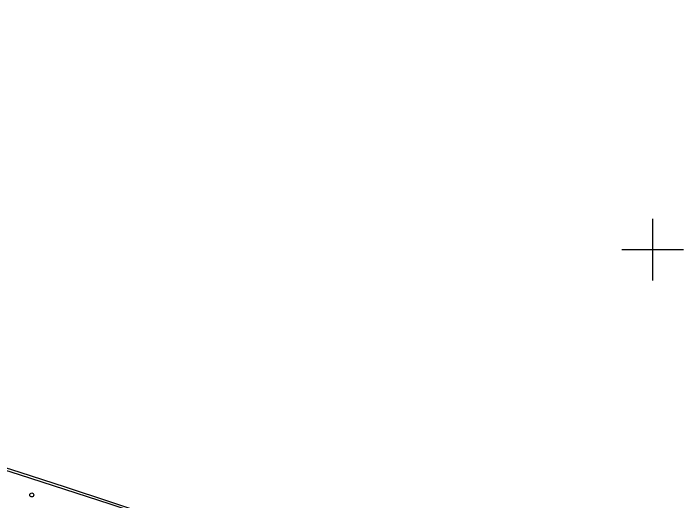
# Model space of a CAD drawing. Header units: inches. Extents: x 499362 to 502582, y 2541888 to 2545349.
# Drawn here: x 500193.2 to 500410, y 2544018.4 to 2544176.5 of the extents above; entities that cross this region are included whole.
import ezdxf

# ---------------------------------------------------------------- set-up
doc = ezdxf.new("R2010")
doc.units = ezdxf.units.IN
doc.layers.add('0-段落划分', color=2, linetype='Continuous')
doc.layers.add('坐标网', color=2, linetype='Continuous')

# ---------------------------------------------------------------- blocks, each defined once
blk = doc.blocks.new('A$C3A006F90')
at = {"layer": '0-段落划分', "color": 2}
blk.add_circle((500199.15, 2544020.57), 0.65, dxfattribs=at)
blk.add_circle((500199.15, 2544020.57), 0.65, dxfattribs=at)
for radius, start in [(3216.75, 69.84663), (3216, 69.84663), (3201, 69.67678), (3199, 69.67678), (3184, 69.93549), (3183.25, 69.93549)]:
    blk.add_arc((499218.53, 2540962.97), radius, start, 87.41979, dxfattribs=at)

msp = doc.modelspace()

# ---------------------------------------------------------------- linework, layer by layer
at = {"layer": '坐标网'}
for p, q in [((500400, 2544090), (500400, 2544110)), ((500390, 2544100), (500410, 2544100))]:
    msp.add_line(p, q, dxfattribs=at)

# ---------------------------------------------------------------- block references
at = {"layer": '0-段落划分'}
msp.add_blockref('A$C3A006F90', (0, 0), dxfattribs=at)

doc.saveas('drawing.dxf')
